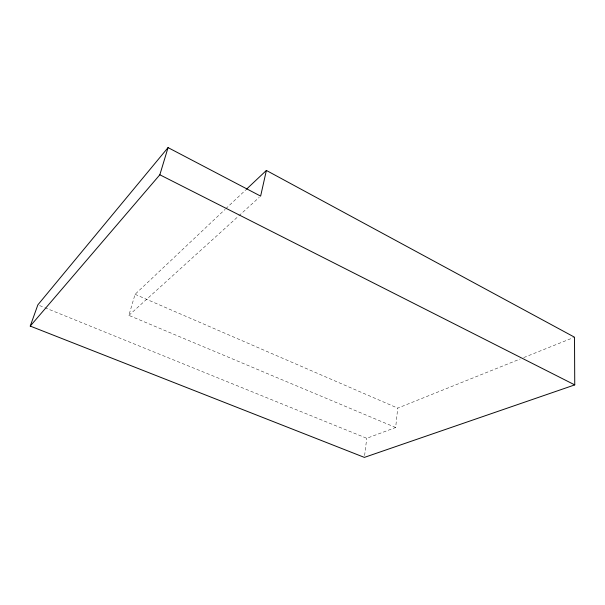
<?xml version="1.0" encoding="UTF-8"?>
<svg xmlns="http://www.w3.org/2000/svg" width="605" height="605" viewBox="0 0 605 605"><rect width="100%" height="100%" fill="white"/><g stroke="black" fill="none" stroke-linecap="round" stroke-linejoin="round"><path stroke-width="0.45" stroke-dasharray="3.02 2.27" d="M44.853 307.695L366.751 438.292L395.655 427.501L397.727 408.133L520.255 358.969M364.603 455.573L366.751 438.292M395.655 427.501L128.873 315.379L135.074 294.31L225.128 209.353M225.816 208.702L245.751 189.894M128.873 315.379L238.196 216.416M238.899 215.781L259.22 197.389M523.756 357.563L573.638 337.545M39.605 305.57L43.976 307.34M135.074 294.31L397.727 408.133"/><path stroke-width="0.91" d="M266.374 170.444L260.626 196.118L168.054 147.605L37.858 304.859L30.25 326.087L364.376 457.395L574.75 384.893L574.516 337.197L266.374 170.444L246.439 189.252M30.25 326.087L159.841 174.785L168.054 147.605M159.841 174.785L574.75 384.893"/></g></svg>
